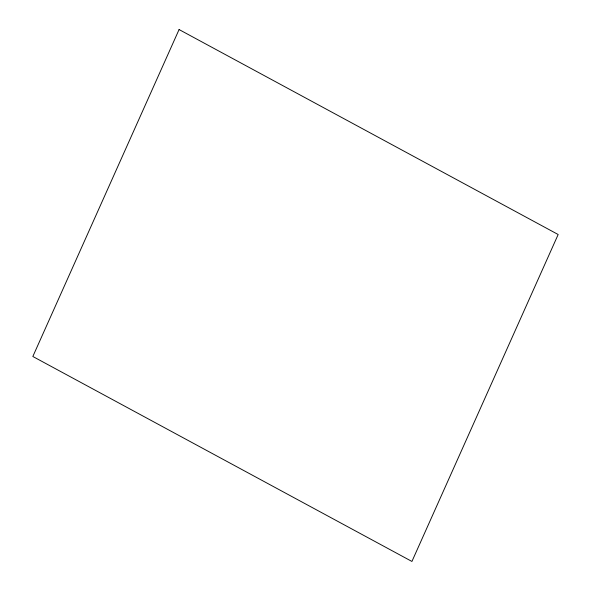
<?xml version="1.0" encoding="UTF-8"?>
<svg xmlns="http://www.w3.org/2000/svg" width="591" height="591" viewBox="0 0 591 591"><rect width="100%" height="100%" fill="white"/><g stroke="black" fill="none" stroke-linecap="round" stroke-linejoin="round"><path stroke-width="0.89" d="M179.08 29.55L32.837 356.484L411.92 561.45L558.163 234.516L179.08 29.55"/></g></svg>
